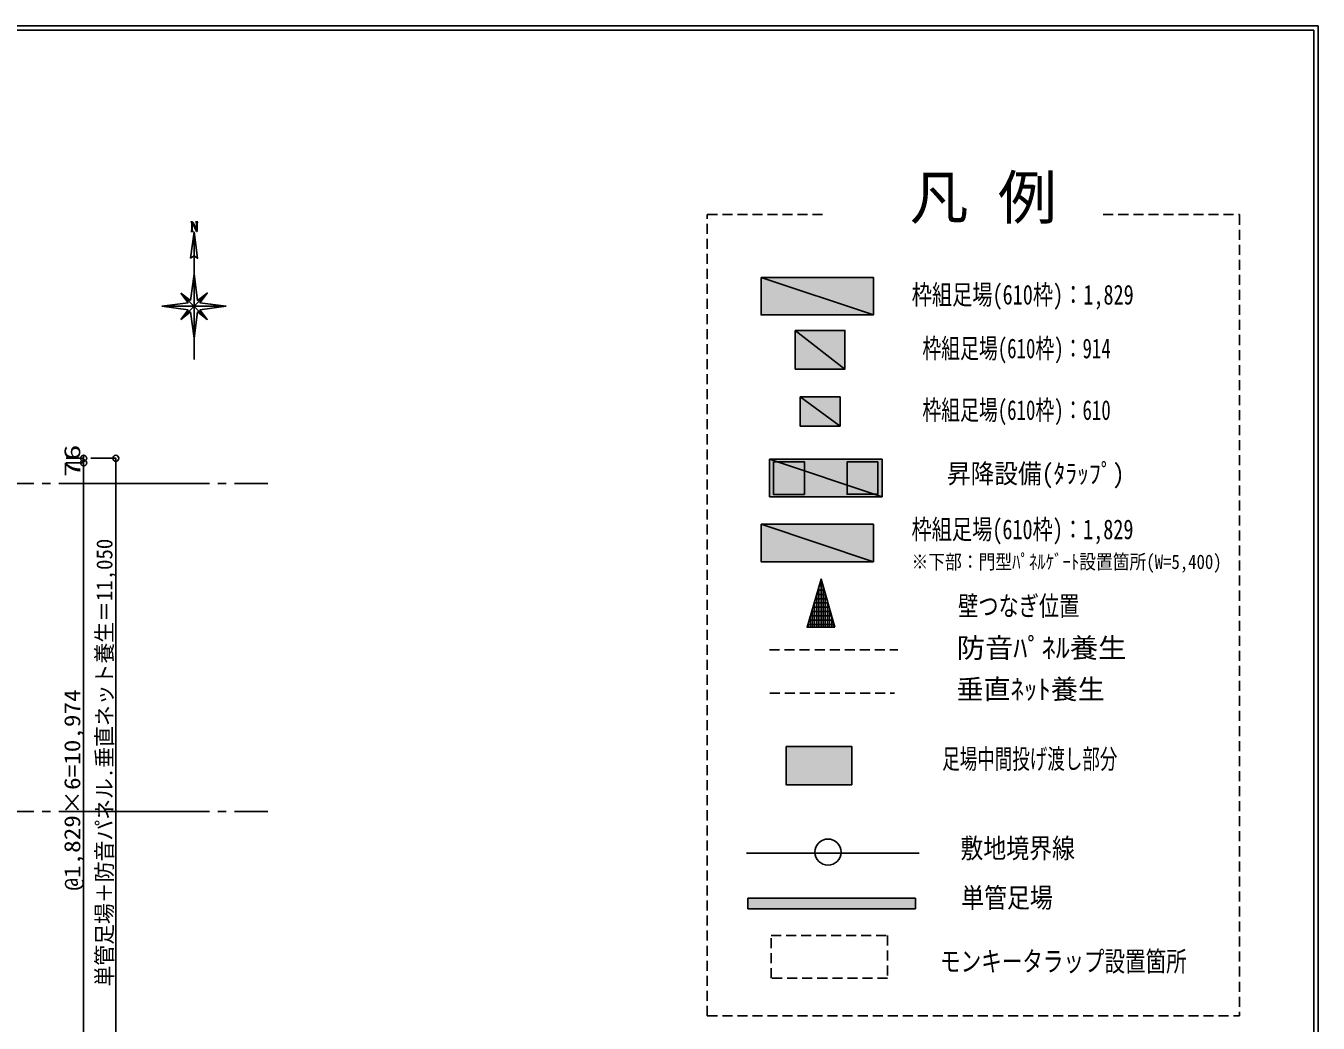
# Model space of a CAD drawing. Units: millimetres, scale not verified. Extents: x -28066 to 28517, y -19778 to 19827.
# Drawn here: x 6791 to 28452, y 3116 to 19827 of the extents above; entities that cross this region are included whole.
import ezdxf
from ezdxf.enums import TextEntityAlignment as Align

# ---------------------------------------------------------------- set-up
doc = ezdxf.new("R2010")
doc.units = ezdxf.units.MM
doc.header["$LTSCALE"] = 140
doc.linetypes.add('DASHED1', pattern=[1.8, 1.2, -0.6])
doc.linetypes.add('LONG_CHAIN', pattern=[21, 18, -1, 1, -1])
for name, color, linetype in [('0-1_基準芯', 7, 'Continuous'), ('0-2_板_18', 5, 'Continuous'), ('0-3_64', 1, 'Continuous'), ('0-4_50', 7, 'Continuous'), ('0-5_寸法', 7, 'Continuous'), ('0-6_階段', 2, 'DASHED1'), ('0-7_図面枠', 7, 'Continuous'), ('0-B_板_09', 6, 'Continuous'), ('0-E_敷地', 7, 'Continuous'), ('0-F_ネット', 3, 'DASHED1'), ('1-1_中・下桟', 6, 'DASHED1'), ('1-2_45', 7, 'Continuous'), ('1-6_50_SNP', 7, 'Continuous'), ('1-7_0', 7, 'Continuous')]:
    doc.layers.add(name, color=color, linetype=linetype)
doc.styles.add('ＭＳ ゴシック', font='')
doc.styles.get('ＭＳ ゴシック').set_extended_font_data('MS Gothic')

# ---------------------------------------------------------------- blocks, each defined once
blk = doc.blocks.new('_DOT')
at = {"layer": '1-7_0'}
blk.add_line((-0.5, 0), (-1, 0), dxfattribs=at)
for points in [[(0.502, -0.032), (0.496, 0.063), (0.484, 0.124), (0.465, 0.184), (0.438, 0.241), (0.405, 0.294), (0.364, 0.342), (0.319, 0.385), (0.268, 0.422), (0.213, 0.452), (0.155, 0.476), (0.094, 0.491), (0.031, 0.499), (-0.031, 0.499), (-0.094, 0.491), (-0.155, 0.476), (-0.213, 0.452), (-0.268, 0.422), (-0.319, 0.385), (-0.364, 0.342), (-0.405, 0.294), (-0.438, 0.241), (-0.465, 0.184), (-0.484, 0.124), (-0.502, 0.032), (-0.5, 0), (0, 0)], [(-0.502, 0.032), (-0.496, -0.063), (-0.484, -0.124), (-0.465, -0.184), (-0.438, -0.241), (-0.405, -0.294), (-0.364, -0.342), (-0.319, -0.385), (-0.268, -0.422), (-0.213, -0.452), (-0.155, -0.476), (-0.094, -0.491), (-0.031, -0.499), (0.031, -0.499), (0.094, -0.491), (0.155, -0.476), (0.213, -0.452), (0.268, -0.422), (0.319, -0.385), (0.364, -0.342), (0.405, -0.294), (0.438, -0.241), (0.465, -0.184), (0.484, -0.124), (0.502, -0.032), (0.5, 0), (0, 0)]]:
    blk.add_lwpolyline(points, close=True, dxfattribs=at)

msp = doc.modelspace()

# ---------------------------------------------------------------- linework, layer by layer
at = {"layer": '0-1_基準芯', "linetype": 'LONG_CHAIN'}
for p, q in [((-16173.1, 12160.2), (10849.6, 12160.2)), ((-16173.1, 6660.2), (10849.6, 6660.2))]:
    msp.add_line(p, q, dxfattribs=at)
at = {"layer": '0-1_基準芯'}
for points in [[(21141.4, 12564), (19257.4, 11936), (19257.4, 12564)], [(19257.4, 11936), (21141.4, 12564), (21141.4, 11936)]]:
    msp.add_solid(points, dxfattribs=at)
at = {"layer": '0-2_板_18'}
for p, q in [((19114.4, 15612.4), (20998.4, 14984.3)), ((19257.4, 12564), (21141.4, 11936)), ((19114.4, 11475.8), (20998.4, 10847.8))]:
    msp.add_line(p, q, dxfattribs=at)
for points in [[(19114.4, 15612.4), (20998.4, 15612.4), (20998.4, 14984.3), (19114.4, 14984.3)], [(19257.4, 12564), (21141.4, 12564), (21141.4, 11936), (19257.4, 11936)], [(19321.4, 12522.7), (19840.8, 12522.7), (19840.8, 11974.4), (19321.4, 11974.4)], [(21070.3, 12519.9), (20556.6, 12519.9), (20556.6, 11977.3), (21070.3, 11977.3)], [(19114.4, 11475.8), (20998.4, 11475.8), (20998.4, 10847.8), (19114.4, 10847.8)], [(18893.5, 5208.7), (21700.9, 5208.7), (21700.9, 5031.9), (18893.5, 5031.9)]]:
    msp.add_lwpolyline(points, close=True, dxfattribs=at)
at = {"layer": '0-2_板_18', "color": 7}
for points in [[(20998.4, 15612.4), (19114.4, 14984.3), (19114.4, 15612.4)], [(19114.4, 14984.3), (20998.4, 15612.4), (20998.4, 14984.3)], [(20518.7, 14722.1), (19688.2, 14074.3), (19688.2, 14722.1)], [(19688.2, 14074.3), (20518.7, 14722.1), (20518.7, 14074.3)]]:
    msp.add_solid(points, dxfattribs=at)
at = {"layer": '0-2_板_18'}
for points in [[(19840.8, 12522.7), (19321.4, 11974.4), (19321.4, 12522.7)], [(19321.4, 11974.4), (19840.8, 12522.7), (19840.8, 11974.4)], [(21070.3, 12519.9), (20556.6, 11977.3), (20556.6, 12519.9)], [(20556.6, 11977.3), (21070.3, 12519.9), (21070.3, 11977.3)], [(21700.9, 5208.7), (18893.5, 5031.9), (18893.5, 5208.7)], [(18893.5, 5031.9), (21700.9, 5208.7), (21700.9, 5031.9)]]:
    msp.add_solid(points, dxfattribs=at)
at = {"layer": '0-2_板_18', "color": 231}
for points in [[(20998.4, 11475.8), (19114.4, 10847.8), (19114.4, 11475.8)], [(19114.4, 10847.8), (20998.4, 11475.8), (20998.4, 10847.8)]]:
    msp.add_solid(points, dxfattribs=at)
at = {"layer": '0-3_64'}
for p, q in [((20083.5, 10431.9), (20083.5, 9750.5)), ((20152.3, 10443.7), (20086.9, 10443.7)), ((20131.6, 10515.3), (20107.6, 10515.3)), ((20119.4, 10556.1), (20119.4, 9750.5)), ((20155.2, 10433.6), (20155.2, 9750.5)), ((20011.8, 10183.6), (20011.8, 9750.5)), ((20214.4, 10228.6), (20024.8, 10228.6)), ((20193.7, 10300.3), (20045.5, 10300.3)), ((20047.7, 10307.8), (20047.7, 9750.5)), ((20173, 10372), (20066.2, 10372)), ((20191, 10309.5), (20191, 9750.5)), ((20226.9, 10185.3), (20226.9, 9750.5)), ((20276.4, 10013.6), (19962.8, 10013.6)), ((19976, 10059.5), (19976, 9750.5)), ((20255.8, 10085.3), (19983.4, 10085.3)), ((20235.1, 10156.9), (20004.1, 10156.9)), ((20262.7, 10061.2), (20262.7, 9750.5)), ((20338.5, 9798.5), (19900.7, 9798.5)), ((19904.3, 9811.2), (19904.3, 9750.5)), ((20317.8, 9870.2), (19921.4, 9870.2)), ((19940.2, 9935.3), (19940.2, 9750.5)), ((20297.1, 9941.9), (19942.1, 9941.9)), ((20298.6, 9937), (20298.6, 9750.5)), ((20334.4, 9812.9), (20334.4, 9750.5))]:
    msp.add_line(p, q, dxfattribs=at)
msp.add_lwpolyline([(20352.4, 9750.5), (20119.6, 10556.9), (19886.8, 9750.5)], close=True, dxfattribs=at)
at = {"layer": '0-4_50', "linetype": 'DASHED1'}
for p, q in [((18213.6, 16663), (20212.3, 16663)), ((18213.6, 3238.3), (18213.6, 16663)), ((24850.3, 16663), (27136.1, 16663)), ((27136.1, 16663), (27136.1, 3238.3)), ((18213.6, 3238.3), (27136.1, 3238.3))]:
    msp.add_line(p, q, dxfattribs=at)
at = {"layer": '0-5_寸法'}
for p, q in [((8299.2, 12580.2), (7879.2, 12580.2)), ((8299.2, 1530.2), (8299.2, 12580.2))]:
    msp.add_line(p, q, dxfattribs=at)
msp.add_circle((8299.2, 12580.2), 50.4, dxfattribs=at)
at = {"layer": '0-6_階段', "linetype": 'Continuous'}
for p, q in [((19768.2, 13609.2), (20438.7, 13609.2)), ((19768.2, 13609.2), (20438.7, 13121.4)), ((20438.7, 13609.2), (20438.7, 13121.4))]:
    msp.add_line(p, q, dxfattribs=at)
at = {"layer": '0-6_階段'}
msp.add_line((19261.4, 8645.5), (21352.7, 8645.5), dxfattribs=at)
at = {"layer": '0-6_階段', "linetype": 'Continuous'}
msp.add_lwpolyline([(19768.2, 13609.2), (19768.2, 13121.4), (20438.7, 13121.4)], dxfattribs=at)
msp.add_lwpolyline([(19533.8, 7752), (20634.7, 7752), (20634.7, 7111.2), (19533.8, 7111.2)], close=True, dxfattribs=at)
at = {"layer": '0-6_階段', "color": 7}
for points in [[(20438.7, 13609.2), (19768.2, 13121.4), (19768.2, 13609.2)], [(19768.2, 13121.4), (20438.7, 13609.2), (20438.7, 13121.4)]]:
    msp.add_solid(points, dxfattribs=at)
at = {"layer": '0-6_階段', "color": 30}
for points in [[(20634.7, 7752), (19533.8, 7111.2), (19533.8, 7752)], [(19533.8, 7111.2), (20634.7, 7752), (20634.7, 7111.2)]]:
    msp.add_solid(points, dxfattribs=at)
at = {"layer": '0-7_図面枠'}
for p, q in [((-28066.5, 19826.6), (28451.8, 19826.6)), ((-27996.5, 19756.6), (28381.8, 19756.6)), ((28381.8, -19708.3), (28381.8, 19756.6)), ((28451.8, -19778.3), (28451.8, 19826.6))]:
    msp.add_line(p, q, dxfattribs=at)
at = {"layer": '0-B_板_09'}
msp.add_line((19688.2, 14722.1), (20518.7, 14074.3), dxfattribs=at)
msp.add_lwpolyline([(19688.2, 14722.1), (20518.7, 14722.1), (20518.7, 14074.3), (19688.2, 14074.3)], close=True, dxfattribs=at)
at = {"layer": '0-E_敷地'}
msp.add_line((18868.8, 5966.9), (21763.4, 5966.9), dxfattribs=at)
msp.add_circle((20236.3, 5982), 219.3, dxfattribs=at)
at = {"layer": '0-F_ネット'}
msp.add_line((19256.8, 9373), (21404.9, 9373), dxfattribs=at)
at = {"layer": '1-1_中・下桟'}
msp.add_lwpolyline([(19281.8, 4585.6), (21233.2, 4585.6), (21233.2, 3870.6), (19281.8, 3870.6)], close=True, dxfattribs=at)
at = {"layer": '1-2_45'}
for p, q in [((9610.7, 16373.4), (9551.6, 15931.7)), ((9610.7, 14236.1), (9610.7, 16373.4)), ((9551.6, 15931.7), (9610.7, 15975.2)), ((9072.5, 15129), (9514.3, 15188.1)), ((9389.8, 15349.9), (9551.6, 15225.4)), ((9389.8, 15349.9), (9514.3, 15188.1)), ((9389.8, 15349.9), (9831.6, 14908.1)), ((9389.8, 14908.1), (9831.6, 15349.9)), ((9707.2, 15188.1), (10148.9, 15129)), ((9514.3, 15069.9), (9072.5, 15129)), ((9072.5, 15129), (10148.9, 15129)), ((9514.3, 15069.9), (9389.8, 14908.1)), ((9389.8, 14908.1), (9551.6, 15032.5)), ((9551.6, 15032.5), (9610.7, 14590.8)), ((10148.9, 15129), (9707.2, 15069.9))]:
    msp.add_line(p, q, dxfattribs=at)
for points in [[(9585.8, 16544.5), (9557.8, 16544.5), (9557.8, 16541.4), (9570.3, 16538.3), (9573.4, 16535.2), (9573.4, 16532.1), (9573.4, 16395.2), (9573.4, 16389), (9567.2, 16385.9), (9557.8, 16382.8)], [(9582.7, 16525.9), (9579.6, 16525.9), (9579.6, 16392.1), (9579.6, 16389), (9582.7, 16385.9), (9595.2, 16382.8), (9557.8, 16382.8)], [(9582.7, 16525.9), (9623.2, 16441.9), (9626.3, 16438.8), (9654.3, 16382.8)], [(9585.8, 16544.5), (9598.3, 16519.7), (9601.4, 16519.7), (9626.3, 16466.8), (9629.4, 16463.7), (9651.2, 16420.1)], [(9676, 16544.5), (9638.7, 16544.5), (9638.7, 16541.4), (9654.3, 16538.3), (9654.3, 16535.2), (9654.3, 16532.1), (9654.3, 16420.1), (9651.2, 16420.1)], [(9676, 16544.5), (9676, 16541.4), (9660.5, 16538.3), (9660.5, 16535.2), (9660.5, 16532.1), (9660.5, 16382.8), (9654.3, 16382.8)], [(9610.7, 15975.2), (9669.8, 15931.7), (9610.7, 16373.4)], [(9707.2, 15188.1), (9831.6, 15349.9), (9669.8, 15225.4), (9610.7, 15667.2), (9551.6, 15225.4)], [(9610.7, 14590.8), (9669.8, 15032.5), (9831.6, 14908.1), (9707.2, 15069.9)]]:
    msp.add_lwpolyline(points, dxfattribs=at)
at = {"layer": '1-6_50_SNP'}
for p, q in [((7760.4, 12580.2), (7466.4, 12580.2)), ((7760.4, 12504.2), (7760.4, 12580.2)), ((7760.4, 12504.2), (7466.4, 12504.2)), ((7760.4, 12504.2), (7466.4, 12504.2)), ((7760.4, 1530.2), (7760.4, 12504.2))]:
    msp.add_line(p, q, dxfattribs=at)

# ---------------------------------------------------------------- block references
at = {"layer": '1-6_50_SNP', "xscale": 100.8, "yscale": 100.8}
for p, rotation in [((7760.4, 12580.2), 90), ((7760.4, 12504.2), 270), ((7760.4, 12504.2), 90)]:
    msp.add_blockref('_DOT', p, dxfattribs=dict(at, rotation=rotation))

# ---------------------------------------------------------------- texts
at = {"layer": '0-1_基準芯', "style": 'ＭＳ ゴシック', "width": 0.9}
msp.add_text('昇降設備(ﾀﾗｯﾌﾟ)', height=323.3, dxfattribs=at).set_placement((22230.2, 12064.9), align=Align.BOTTOM_LEFT)
at = {"layer": '0-4_50', "style": 'ＭＳ ゴシック'}
for s, height, p in [('凡 例', 724.1, (21603.7, 16373.6)), ('垂直ﾈｯﾄ養生', 331, (22391.6, 8446))]:
    msp.add_text(s, height=height, dxfattribs=at).set_placement(p, align=Align.BOTTOM_LEFT)
for s, height, width, p in [('枠組足場(610枠)：1,829', 331, 0.75, (21639.9, 15057.7)), ('枠組足場(610枠)：914', 331, 0.7, (21818, 14157.4)), ('枠組足場(610枠)：610', 331, 0.7, (21818, 13124.6)), ('枠組足場(610枠)：1,829', 331, 0.75, (21635.8, 11125.8)), ('※下部：門型ﾊﾟﾈﾙｹﾞｰﾄ設置箇所(W=5,400)', 242.5, 0.85, (21635.8, 10652.6)), ('壁つなぎ位置', 331, 0.75, (22417.4, 9842.5)), ('防音ﾊﾟﾈﾙ養生', 331, 1.05, (22393.7, 9139)), ('足場中間投げ渡し部分', 331, 0.65, (22151.5, 7279.1)), ('敷地境界線', 331, 0.85, (22456.4, 5781.5)), ('単管足場', 331, 0.85, (22468.1, 4951.9)), ('モンキータラップ設置箇所', 336.7, 0.75, (22115.6, 3882.1))]:
    msp.add_text(s, height=height, dxfattribs=dict(at, width=width)).set_placement(p, align=Align.BOTTOM_LEFT)
at = {"layer": '0-5_寸法', "style": 'ＭＳ ゴシック', "width": 0.95}
msp.add_text('単管足場＋防音パネル.垂直ネット養生＝11,050', height=269.4, rotation=90, dxfattribs=at).set_placement((8323, 3730.2), align=Align.BOTTOM_LEFT)
at = {"layer": '1-6_50_SNP', "style": 'ＭＳ ゴシック'}
for s, width, p in [('76', 1.5, (7784.2, 12262.2)), ('@1,829×6=10,974', 1.15, (7784.2, 5337.2))]:
    msp.add_text(s, height=269.4, rotation=90, dxfattribs=dict(at, width=width)).set_placement(p, align=Align.BOTTOM_LEFT)

doc.saveas('drawing.dxf')
